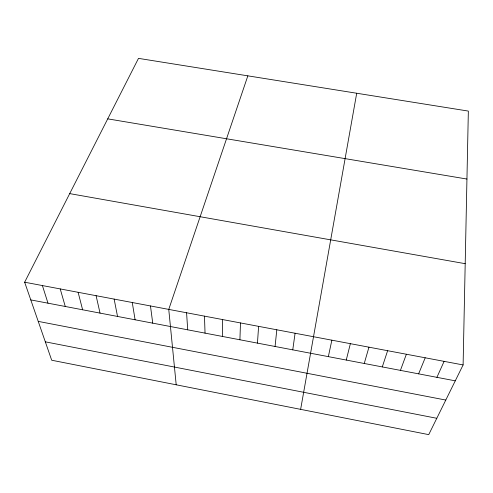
<?xml version="1.0" encoding="UTF-8"?>
<svg xmlns="http://www.w3.org/2000/svg" width="493" height="493" viewBox="0 0 493 493"><rect width="100%" height="100%" fill="white"/><g stroke="black" fill="none" stroke-linecap="round" stroke-linejoin="round"><path stroke-width="0.74" d="M463.106 364.943L468.35 111.085L138.49 58.365L24.65 282.212L51.697 360.229L428.731 434.635L463.106 364.943L24.65 282.212M239.912 339.776L240.485 322.933M257.457 343.122L258.609 326.354M275.069 346.48L276.807 329.792M292.762 349.851L295.079 333.237M300.631 409.356L356.704 93.239M328.35 356.636L331.863 340.176M346.259 360.05L350.375 343.67M364.241 363.477L368.961 347.177M382.291 366.921L387.627 350.702M247.843 75.842L168.754 309.401L176.204 384.805M400.421 370.379L406.374 354.239M418.625 373.848L425.206 357.789M436.909 377.336L444.113 361.357M107.721 118.856L466.945 179.045M69.704 193.613L465.195 263.681M30.782 299.904L455.267 380.836M38.232 321.381L445.783 400.057M45.319 341.834L436.792 418.292M42.398 285.558L47.994 303.183M60.22 288.923L65.267 306.48M78.116 292.3L82.621 309.789M96.086 295.689L100.042 313.11M114.136 299.097L117.531 316.444M132.266 302.517L135.1 319.791M150.47 305.95L152.738 323.155M186.576 312.765L187.71 329.823M204.472 316.142L205.039 333.126M222.442 319.532L222.442 336.448"/></g></svg>
